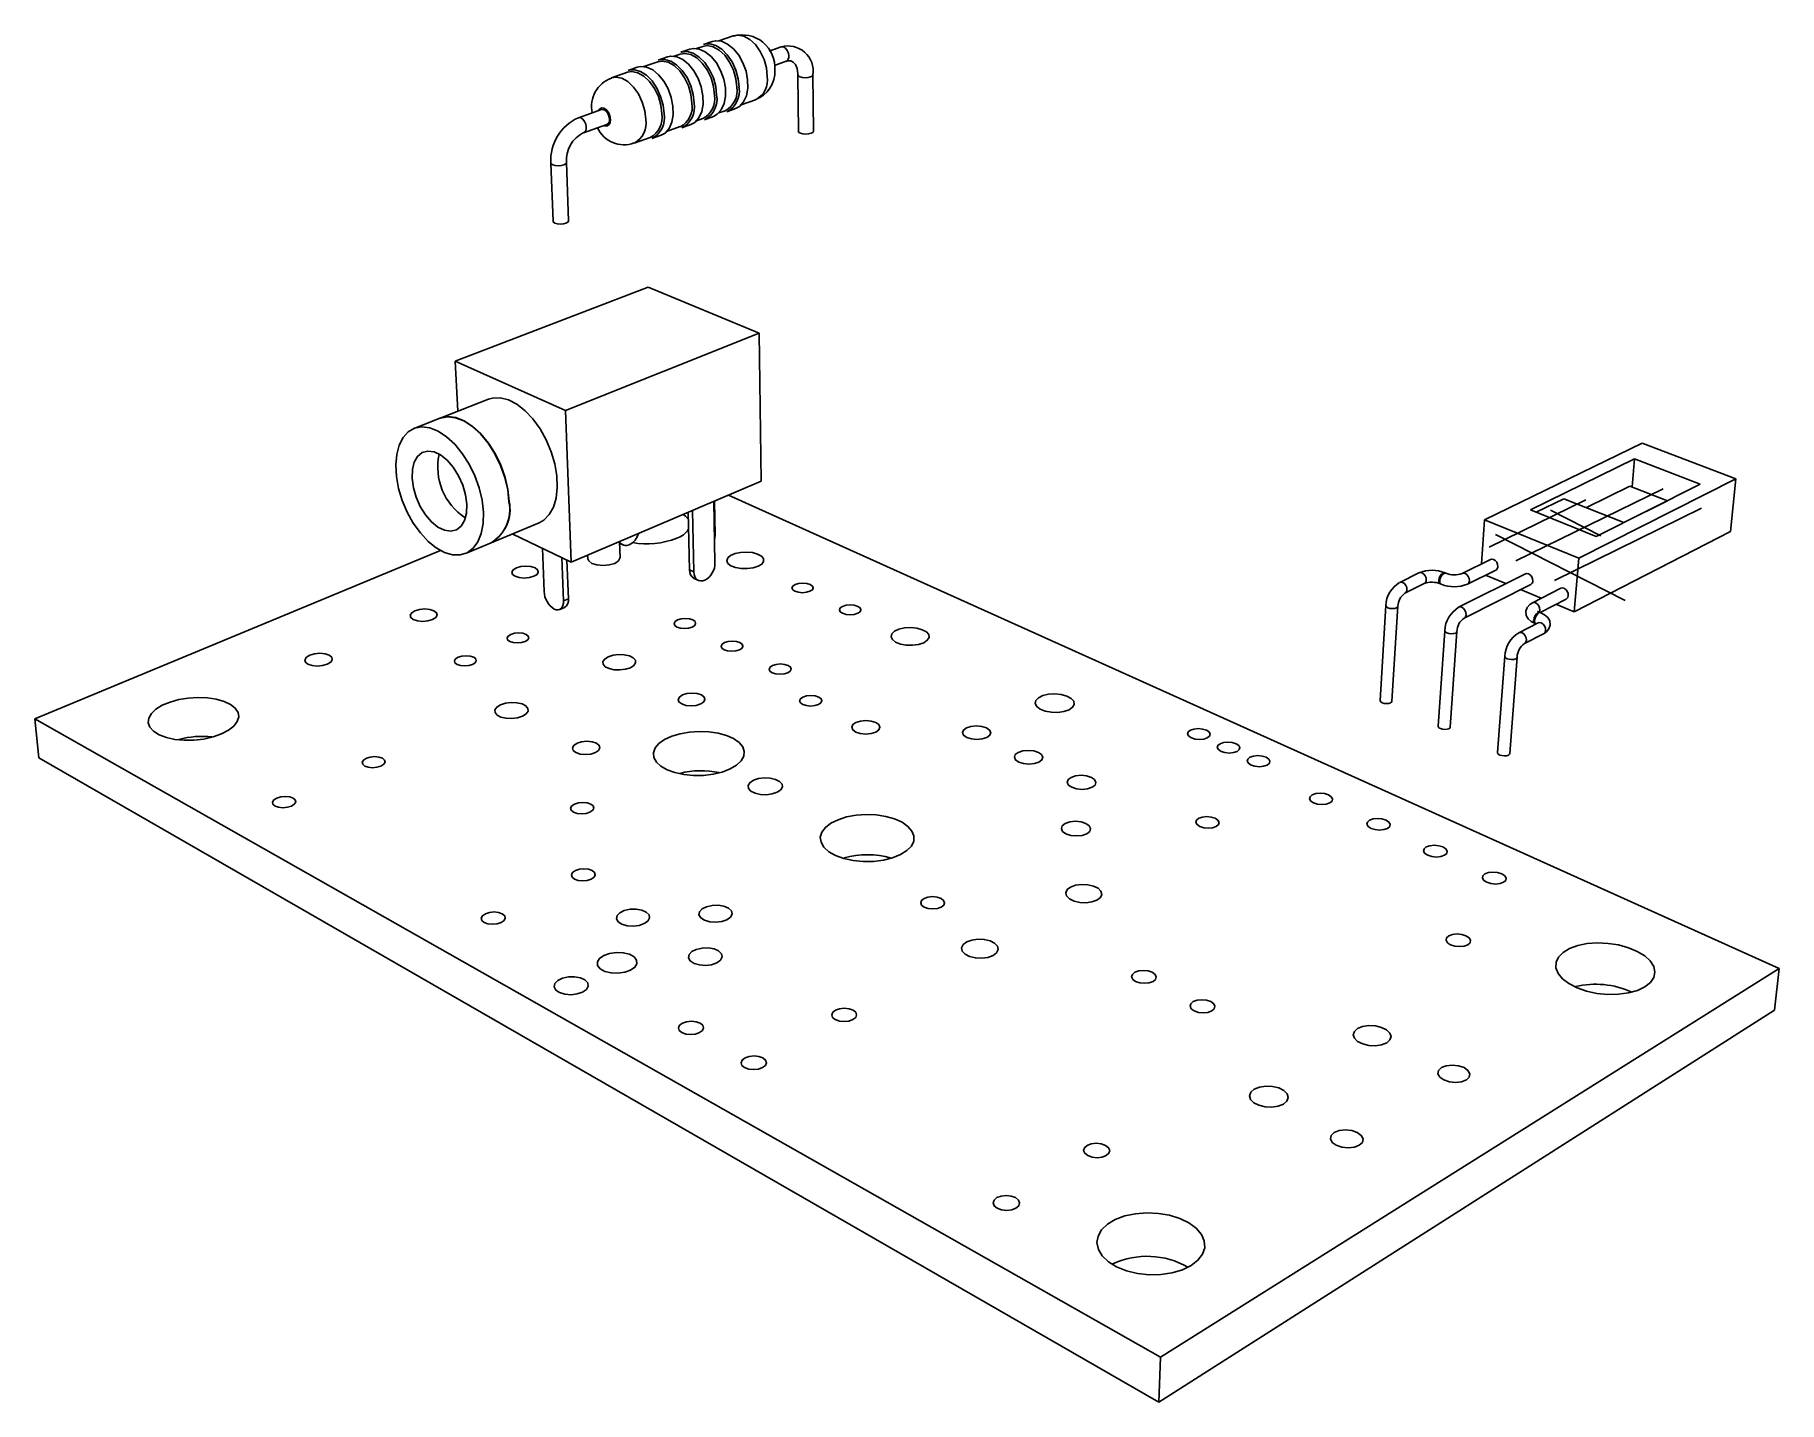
# Model space of a CAD drawing. Extents: x 0 to 125, y 0 to 174.
# Drawn here: x 77.83 to 125.47, y 136.77 to 174.1 of the extents above; entities outside this region: 2.
import ezdxf
from ezdxf.enums import TextEntityAlignment as Align

# ---------------------------------------------------------------- set-up
doc = ezdxf.new("R2010")
doc.units = 0
doc.linetypes.add('CENTERX2', pattern=[20.32, 12.7, -2.54, 2.54, -2.54])
doc.layers.get('0').update_dxf_attribs({"linetype": 'CONTINUOUS'})

msp = doc.modelspace()

# ---------------------------------------------------------------- linework, layer by layer
at = {"color": 7, "linetype": 'CONTINUOUS'}
for p, q in [((96.332, 173.924), (96.089, 173.84)), ((96.907, 174.077), (96.514, 173.942)), ((95.107, 173.502), (94.859, 173.417)), ((95.459, 173.579), (95.288, 173.52)), ((95.722, 173.714), (95.476, 173.629)), ((96.071, 173.789), (95.904, 173.732)), ((98.212, 173.775), (97.89, 173.663)), ((94.018, 173.082), (93.578, 172.931)), ((94.285, 173.22), (94.035, 173.134)), ((94.842, 173.366), (94.467, 173.237)), ((98.029, 173.268), (98.348, 173.381)), ((98.672, 173.007), (98.686, 171.469)), ((99.093, 171.471), (99.081, 173.009)), ((93.311, 172.063), (92.676, 171.841)), ((96.515, 171.974), (96.682, 172.033)), ((96.726, 172.004), (96.968, 172.091)), ((97.121, 172.19), (97.512, 172.33)), ((92.82, 171.433), (93.454, 171.657)), ((95.087, 171.463), (95.46, 171.597)), ((95.505, 171.568), (95.751, 171.656)), ((95.903, 171.755), (96.073, 171.816)), ((96.118, 171.787), (96.362, 171.874)), ((94.204, 171.148), (94.641, 171.304)), ((94.686, 171.275), (94.935, 171.364)), ((91.924, 170.604), (91.983, 169.013)), ((92.408, 169.025), (92.352, 170.615)), ((94.586, 167.218), (89.314, 165.197)), ((97.611, 165.955), (94.586, 167.218)), ((92.328, 163.845), (97.611, 165.955)), ((97.611, 165.955), (97.668, 161.917)), ((89.314, 165.197), (89.381, 163.826)), ((89.314, 165.197), (92.328, 163.845)), ((90.219, 164.154), (88.9, 163.637)), ((88.893, 163.634), (88.19, 163.358)), ((92.328, 163.845), (92.48, 159.707)), ((121.727, 162.954), (117.422, 160.857)), ((124.283, 161.977), (121.727, 162.954)), ((121.522, 162.523), (118.676, 161.13)), ((121.454, 161.76), (121.522, 162.523)), ((123.313, 161.833), (121.522, 162.523)), ((119.995, 159.814), (124.283, 161.977)), ((124.283, 161.977), (124.139, 160.542)), ((92.48, 159.707), (97.668, 161.917)), ((125.469, 148.61), (96.777, 161.538)), ((121.395, 161.783), (120.207, 161.195)), ((120.475, 160.409), (123.313, 161.833)), ((122.418, 161.384), (121.395, 161.783)), ((95.712, 159.494), (95.676, 161.069)), ((95.832, 159.438), (95.794, 161.119)), ((96.407, 159.689), (96.374, 161.366)), ((96.409, 160.438), (96.39, 161.373)), ((118.676, 161.13), (120.475, 160.409)), ((119.591, 161.439), (118.833, 161.067)), ((121.231, 160.789), (119.591, 161.439)), ((121.231, 160.789), (122.418, 161.384)), ((122.418, 161.384), (122.418, 161.384)), ((90.297, 160.236), (91.601, 160.779)), ((117.422, 160.857), (117.337, 159.657)), ((117.422, 160.857), (119.995, 159.814)), ((119.874, 158.346), (124.139, 160.542)), ((89.595, 159.943), (90.29, 160.233)), ((90.871, 160.475), (92.48, 159.707)), ((91.74, 158.907), (91.693, 160.083)), ((93.813, 159.826), (93.799, 160.269)), ((93.801, 160.217), (93.889, 160.175)), ((88.909, 160.023), (77.833, 155.431)), ((92.27, 158.649), (92.226, 159.829)), ((92.403, 158.707), (92.364, 159.763)), ((92.929, 159.898), (92.932, 159.8)), ((117.588, 159.781), (116.811, 159.396)), ((119.995, 159.814), (119.874, 158.346)), ((95.712, 159.494), (95.832, 159.438)), ((95.834, 159.263), (95.953, 159.207)), ((115.633, 159.412), (115.106, 159.153)), ((115.25, 158.859), (115.777, 159.12)), ((116.217, 159.113), (116.242, 159.102)), ((116.371, 159.403), (116.346, 159.414)), ((118.541, 159.388), (116.716, 158.472)), ((116.957, 159.104), (117.733, 159.491)), ((117.45, 159.35), (118.006, 159.12)), ((92.27, 158.649), (92.403, 158.707)), ((116.865, 158.177), (118.688, 159.097)), ((118.405, 158.955), (118.972, 158.72)), ((119.505, 158.991), (118.73, 158.597)), ((118.939, 158.333), (119.655, 158.699)), ((92.165, 158.412), (92.297, 158.469)), ((114.727, 158.52), (114.571, 155.928)), ((114.896, 155.909), (115.055, 158.502)), ((118.962, 158.323), (118.935, 158.334)), ((119.371, 158.554), (119.874, 158.346)), ((116.335, 157.834), (116.16, 155.225)), ((116.488, 155.203), (116.667, 157.814)), ((118.885, 158.047), (118.359, 157.778)), ((118.513, 157.481), (119.038, 157.752)), ((118.804, 158.028), (118.828, 158.018)), ((117.976, 157.135), (117.78, 154.507)), ((118.112, 154.483), (118.312, 157.112)), ((77.833, 155.431), (77.942, 154.36)), ((77.833, 155.431), (108.578, 137.999)), ((77.942, 154.36), (108.533, 136.77)), ((108.578, 137.999), (125.469, 148.61)), ((125.469, 148.61), (125.342, 147.472)), ((108.533, 136.77), (125.342, 147.472)), ((108.578, 137.999), (108.533, 136.77))]:
    msp.add_line(p, q, dxfattribs=at)
at = {"color": 7, "linetype": 'CENTERX2'}
for p, q in [((122.303, 161.712), (118.282, 159.74)), ((120.189, 161.404), (117.554, 160.111)), ((119.226, 161.122), (120.602, 160.421)), ((123.353, 161.177), (119.333, 159.205)), ((117.719, 160.462), (121.267, 158.654))]:
    msp.add_line(p, q, dxfattribs=at)
at = {"color": 8, "linetype": 'CONTINUOUS'}
msp.add_line((96.392, 160.431), (96.409, 160.438), dxfattribs=at)
at = {"color": 7, "linetype": 'CONTINUOUS'}
for points in [[(96.968, 172.091), (97.076, 172.15), (97.187, 172.273), (97.264, 172.442), (97.302, 172.647), (97.299, 172.875), (97.254, 173.111), (97.171, 173.341), (97.054, 173.55), (96.912, 173.724), (96.753, 173.852), (96.588, 173.927), (96.426, 173.944), (96.332, 173.924)], [(94.859, 173.417), (94.877, 173.423), (95.032, 173.435), (95.197, 173.388), (95.36, 173.285), (95.513, 173.13), (95.644, 172.935), (95.746, 172.712), (95.812, 172.475), (95.837, 172.239)], [(95.751, 171.656), (95.859, 171.715), (95.968, 171.838), (96.044, 172.008), (96.081, 172.214), (96.076, 172.443), (96.03, 172.681), (95.946, 172.913), (95.829, 173.123), (95.686, 173.299), (95.527, 173.429), (95.362, 173.505), (95.2, 173.522), (95.107, 173.502)], [(96.393, 172.457), (96.367, 172.691), (96.3, 172.926), (96.195, 173.145), (96.061, 173.334), (95.907, 173.478), (95.743, 173.568), (95.58, 173.599), (95.459, 173.579)], [(95.476, 173.629), (95.494, 173.635), (95.65, 173.648), (95.814, 173.601), (95.978, 173.498), (96.13, 173.345), (96.261, 173.151), (96.362, 172.928), (96.427, 172.692), (96.452, 172.457)], [(96.362, 171.874), (96.47, 171.934), (96.58, 172.056), (96.656, 172.226), (96.694, 172.431), (96.69, 172.66), (96.645, 172.897), (96.561, 173.128), (96.444, 173.337), (96.301, 173.512), (96.142, 173.641), (95.977, 173.717), (95.816, 173.734), (95.722, 173.714)], [(97.003, 172.673), (96.978, 172.907), (96.911, 173.141), (96.807, 173.359), (96.674, 173.546), (96.52, 173.69), (96.356, 173.78), (96.193, 173.81), (96.071, 173.789)], [(96.089, 173.84), (96.107, 173.846), (96.262, 173.859), (96.427, 173.813), (96.59, 173.71), (96.742, 173.557), (96.873, 173.364), (96.974, 173.143), (97.038, 172.907), (97.063, 172.673)], [(94.956, 171.948), (94.928, 172.185), (94.86, 172.421), (94.754, 172.643), (94.62, 172.833), (94.465, 172.979), (94.301, 173.07), (94.139, 173.102), (94.018, 173.082)], [(94.035, 173.134), (94.053, 173.139), (94.208, 173.152), (94.372, 173.104), (94.536, 172.999), (94.689, 172.844), (94.82, 172.648), (94.923, 172.424), (94.989, 172.185), (95.016, 171.948)], [(94.935, 171.364), (95.042, 171.423), (95.151, 171.546), (95.226, 171.717), (95.262, 171.924), (95.257, 172.154), (95.21, 172.393), (95.126, 172.626), (95.008, 172.837), (94.865, 173.014), (94.705, 173.145), (94.54, 173.221), (94.379, 173.239), (94.285, 173.22)], [(95.777, 172.239), (95.751, 172.474), (95.683, 172.71), (95.578, 172.93), (95.444, 173.119), (95.289, 173.264), (95.125, 173.355), (94.963, 173.386), (94.842, 173.366)], [(98.348, 173.381), (98.393, 173.393), (98.474, 173.392), (98.546, 173.357), (98.603, 173.29), (98.647, 173.187), (98.67, 173.052), (98.672, 173.007)], [(93.525, 171.804), (93.512, 171.885), (93.479, 171.962), (93.431, 172.024), (93.376, 172.06), (93.322, 172.066), (93.311, 172.063)], [(98.686, 171.469), (98.701, 171.441), (98.744, 171.417), (98.809, 171.4), (98.887, 171.394), (98.965, 171.4), (99.032, 171.417)], [(99.032, 171.417), (99.076, 171.441), (99.093, 171.47), (99.093, 171.471)], [(92.337, 168.961), (92.266, 168.943), (92.183, 168.936), (92.103, 168.943), (92.037, 168.961), (91.995, 168.987), (91.983, 169.013)], [(92.408, 169.025), (92.408, 169.019), (92.387, 168.987), (92.337, 168.961)], [(91.601, 160.779), (91.731, 160.853), (91.88, 161.004), (91.994, 161.207), (92.069, 161.457), (92.101, 161.744), (92.089, 162.059), (92.033, 162.388), (91.936, 162.721), (91.8, 163.044), (91.632, 163.346), (91.436, 163.615), (91.221, 163.841), (90.995, 164.017), (90.766, 164.135), (90.542, 164.192), (90.331, 164.186), (90.219, 164.154)], [(90.081, 161.069), (90.044, 161.395), (89.964, 161.731), (89.845, 162.064), (89.69, 162.382), (89.506, 162.673), (89.298, 162.926), (89.076, 163.131), (88.847, 163.282), (88.62, 163.373), (88.403, 163.4), (88.204, 163.364), (88.03, 163.265), (87.888, 163.109), (87.781, 162.9), (87.715, 162.647), (87.69, 162.359), (87.708, 162.046), (87.767, 161.719), (87.866, 161.39), (88.002, 161.07), (88.168, 160.771), (88.36, 160.502), (88.571, 160.274), (88.793, 160.095), (89.018, 159.97), (89.24, 159.906), (89.449, 159.903), (89.638, 159.964), (89.801, 160.085), (89.931, 160.263), (90.023, 160.492), (90.073, 160.764), (90.081, 161.069)], [(90.78, 161.356), (90.745, 161.682), (90.666, 162.017), (90.548, 162.348), (90.393, 162.665), (90.21, 162.954), (90.003, 163.206), (89.781, 163.41), (89.552, 163.56), (89.324, 163.649), (89.107, 163.676), (88.907, 163.639), (88.893, 163.634)], [(90.787, 161.359), (90.752, 161.685), (90.673, 162.019), (90.555, 162.351), (90.4, 162.668), (90.217, 162.957), (90.01, 163.209), (89.788, 163.413), (89.559, 163.563), (89.331, 163.652), (89.114, 163.679), (88.914, 163.642), (88.9, 163.637)], [(89.627, 161.285), (89.593, 161.544), (89.517, 161.81), (89.403, 162.066), (89.259, 162.297), (89.092, 162.489), (88.913, 162.632), (88.733, 162.717), (88.561, 162.738), (88.408, 162.696), (88.283, 162.593), (88.193, 162.435), (88.143, 162.232), (88.135, 161.995), (88.17, 161.738), (88.246, 161.476), (88.358, 161.223), (88.5, 160.995), (88.664, 160.804), (88.84, 160.661), (89.019, 160.575), (89.191, 160.55), (89.344, 160.588), (89.471, 160.688), (89.564, 160.844), (89.617, 161.047), (89.627, 161.285)], [(95.681, 160.872), (95.598, 160.962), (95.535, 161.008)], [(96.409, 160.438), (96.405, 160.372), (96.394, 160.324)], [(91.46, 159.319), (91.546, 159.372), (91.582, 159.435), (91.563, 159.497), (91.493, 159.55), (91.38, 159.585), (91.244, 159.598), (91.104, 159.585), (90.982, 159.55), (90.896, 159.497), (90.859, 159.435), (90.877, 159.372), (90.947, 159.319), (91.06, 159.283), (91.197, 159.271), (91.337, 159.283), (91.46, 159.319)], [(93.813, 159.826), (93.812, 159.813), (93.771, 159.738), (93.668, 159.673), (93.52, 159.63), (93.35, 159.615), (93.183, 159.63), (93.045, 159.673), (92.957, 159.738), (92.932, 159.8)], [(97.584, 159.593), (97.684, 159.654), (97.735, 159.726), (97.732, 159.801), (97.675, 159.87), (97.571, 159.927), (97.43, 159.965), (97.269, 159.98), (97.104, 159.971), (96.954, 159.938), (96.833, 159.886), (96.756, 159.819), (96.731, 159.745), (96.761, 159.671), (96.842, 159.607), (96.966, 159.559), (97.12, 159.531), (97.286, 159.528), (97.447, 159.55), (97.584, 159.593)], [(117.787, 159.584), (117.781, 159.643), (117.757, 159.702), (117.718, 159.75), (117.671, 159.781), (117.621, 159.79), (117.588, 159.781)], [(95.832, 159.438), (95.839, 159.372), (95.857, 159.313), (95.885, 159.263), (95.922, 159.226), (95.966, 159.201), (96.017, 159.191), (96.071, 159.194), (96.127, 159.212)], [(99.001, 158.91), (99.066, 158.953), (99.089, 159.004), (99.068, 159.054), (99.007, 159.097), (98.914, 159.126), (98.803, 159.136), (98.692, 159.126), (98.597, 159.097), (98.533, 159.054), (98.509, 159.004), (98.529, 158.953), (98.591, 158.91), (98.684, 158.882), (98.795, 158.872), (98.906, 158.882), (99.001, 158.91)], [(118.742, 159.19), (118.737, 159.25), (118.713, 159.308), (118.674, 159.357), (118.626, 159.388), (118.576, 159.397), (118.541, 159.388)], [(92.019, 158.424), (92.07, 158.405), (92.119, 158.401), (92.163, 158.411), (92.202, 158.436), (92.233, 158.474), (92.255, 158.523), (92.268, 158.582), (92.27, 158.649)], [(119.505, 158.991), (119.541, 159), (119.592, 158.991), (119.64, 158.959), (119.68, 158.91), (119.704, 158.851), (119.709, 158.791), (119.695, 158.739), (119.663, 158.704), (119.655, 158.699)], [(88.689, 158.139), (88.779, 158.194), (88.819, 158.259), (88.802, 158.324), (88.732, 158.379), (88.62, 158.415), (88.481, 158.428), (88.338, 158.415), (88.213, 158.379), (88.123, 158.324), (88.082, 158.259), (88.098, 158.194), (88.168, 158.139), (88.281, 158.102), (88.42, 158.089), (88.563, 158.102), (88.689, 158.139)], [(95.786, 157.934), (95.853, 157.978), (95.879, 158.031), (95.861, 158.083), (95.8, 158.127), (95.707, 158.156), (95.595, 158.167), (95.481, 158.156), (95.383, 158.127), (95.316, 158.083), (95.289, 158.031), (95.307, 157.978), (95.368, 157.934), (95.461, 157.905), (95.573, 157.894), (95.687, 157.905), (95.786, 157.934)], [(100.304, 158.309), (100.368, 158.353), (100.391, 158.404), (100.369, 158.455), (100.306, 158.499), (100.212, 158.528), (100.1, 158.538), (99.988, 158.528), (99.893, 158.499), (99.829, 158.455), (99.806, 158.404), (99.827, 158.353), (99.89, 158.309), (99.985, 158.28), (100.097, 158.269), (100.209, 158.28), (100.304, 158.309)], [(118.73, 158.597), (118.66, 158.552), (118.584, 158.468), (118.549, 158.364), (118.563, 158.249), (118.616, 158.158), (118.701, 158.083), (118.804, 158.028)], [(119.038, 157.752), (119.109, 157.798), (119.184, 157.883), (119.219, 157.988), (119.204, 158.104), (119.15, 158.194), (119.064, 158.269), (118.962, 158.323)], [(91.22, 157.539), (91.291, 157.583), (91.32, 157.636), (91.305, 157.689), (91.247, 157.733), (91.156, 157.763), (91.044, 157.773), (90.93, 157.763), (90.829, 157.733), (90.759, 157.689), (90.728, 157.636), (90.743, 157.583), (90.801, 157.539), (90.893, 157.509), (91.005, 157.498), (91.12, 157.509), (91.22, 157.539)], [(102.107, 157.507), (102.205, 157.571), (102.253, 157.648), (102.244, 157.727), (102.181, 157.801), (102.069, 157.861), (101.922, 157.902), (101.755, 157.918), (101.586, 157.908), (101.432, 157.873), (101.312, 157.817), (101.237, 157.746), (101.216, 157.668), (101.252, 157.59), (101.34, 157.521), (101.471, 157.47), (101.632, 157.441), (101.803, 157.437), (101.968, 157.46), (102.107, 157.507)], [(118.899, 158.056), (118.9, 158.057), (118.888, 158.049), (118.885, 158.047)], [(85.819, 156.917), (85.912, 156.974), (85.955, 157.041), (85.941, 157.108), (85.872, 157.165), (85.759, 157.203), (85.619, 157.216), (85.473, 157.203), (85.344, 157.165), (85.25, 157.108), (85.206, 157.041), (85.219, 156.974), (85.288, 156.917), (85.401, 156.879), (85.542, 156.865), (85.689, 156.879), (85.819, 156.917)], [(97.079, 157.315), (97.146, 157.36), (97.171, 157.413), (97.152, 157.466), (97.089, 157.511), (96.995, 157.541), (96.882, 157.552), (96.767, 157.541), (96.669, 157.511), (96.602, 157.466), (96.576, 157.413), (96.595, 157.36), (96.657, 157.315), (96.752, 157.285), (96.865, 157.274), (96.98, 157.285), (97.079, 157.315)], [(89.785, 156.913), (89.857, 156.958), (89.888, 157.012), (89.874, 157.065), (89.817, 157.11), (89.725, 157.141), (89.612, 157.151), (89.497, 157.141), (89.395, 157.11), (89.323, 157.065), (89.291, 157.012), (89.305, 156.958), (89.362, 156.913), (89.454, 156.882), (89.567, 156.872), (89.683, 156.882), (89.785, 156.913)], [(94.096, 156.822), (94.192, 156.882), (94.239, 156.953), (94.232, 157.026), (94.173, 157.092), (94.068, 157.143), (93.93, 157.174), (93.776, 157.18), (93.623, 157.162), (93.492, 157.12), (93.396, 157.06), (93.348, 156.99), (93.353, 156.917), (93.412, 156.85), (93.517, 156.798), (93.656, 156.767), (93.811, 156.761), (93.964, 156.78), (94.096, 156.822)], [(98.395, 156.685), (98.462, 156.731), (98.487, 156.785), (98.466, 156.839), (98.402, 156.885), (98.306, 156.915), (98.192, 156.926), (98.076, 156.915), (97.978, 156.885), (97.911, 156.839), (97.885, 156.785), (97.906, 156.731), (97.969, 156.685), (98.066, 156.654), (98.18, 156.643), (98.296, 156.654), (98.395, 156.685)], [(82.928, 155.014), (83.12, 155.114), (83.266, 155.228), (83.361, 155.352), (83.399, 155.479), (83.38, 155.603), (83.305, 155.719), (83.176, 155.821), (83.001, 155.905), (82.788, 155.966), (82.546, 156.003), (82.286, 156.013), (82.021, 155.996), (81.763, 155.953), (81.523, 155.886), (81.312, 155.797), (81.14, 155.691), (81.016, 155.573), (80.945, 155.447), (80.931, 155.32), (80.975, 155.198), (81.075, 155.087), (81.227, 154.992), (81.423, 154.916), (81.654, 154.866), (81.91, 154.841), (82.178, 154.845), (82.446, 154.876), (82.7, 154.933), (82.928, 155.014)], [(91.152, 155.5), (91.252, 155.563), (91.303, 155.636), (91.299, 155.712), (91.242, 155.78), (91.137, 155.834), (90.998, 155.866), (90.841, 155.872), (90.685, 155.853), (90.549, 155.809), (90.448, 155.747), (90.397, 155.674), (90.399, 155.599), (90.456, 155.53), (90.561, 155.476), (90.701, 155.443), (90.859, 155.437), (91.015, 155.457), (91.152, 155.5)], [(96.018, 155.833), (96.102, 155.89), (96.134, 155.956), (96.111, 156.023), (96.036, 156.08), (95.919, 156.117), (95.78, 156.13), (95.639, 156.117), (95.518, 156.08), (95.434, 156.023), (95.401, 155.956), (95.423, 155.89), (95.499, 155.833), (95.615, 155.795), (95.755, 155.782), (95.896, 155.795), (96.018, 155.833)], [(99.235, 155.819), (99.302, 155.866), (99.326, 155.921), (99.304, 155.977), (99.24, 156.023), (99.142, 156.055), (99.026, 156.066), (98.909, 156.055), (98.81, 156.023), (98.743, 155.977), (98.718, 155.921), (98.739, 155.866), (98.804, 155.819), (98.902, 155.787), (99.018, 155.776), (99.135, 155.787), (99.235, 155.819)], [(106.077, 155.674), (106.175, 155.743), (106.219, 155.823), (106.206, 155.906), (106.136, 155.984), (106.018, 156.048), (105.865, 156.09), (105.692, 156.107), (105.519, 156.097), (105.364, 156.061), (105.244, 156.002), (105.171, 155.927), (105.154, 155.844), (105.195, 155.762), (105.29, 155.69), (105.428, 155.635), (105.594, 155.605), (105.77, 155.601), (105.938, 155.625), (106.077, 155.674)], [(114.857, 155.864), (114.808, 155.847), (114.747, 155.842), (114.684, 155.848), (114.628, 155.865), (114.589, 155.89), (114.571, 155.919), (114.571, 155.928)], [(114.896, 155.909), (114.888, 155.889), (114.857, 155.864)], [(100.796, 155.066), (100.88, 155.126), (100.909, 155.197), (100.88, 155.268), (100.797, 155.328), (100.673, 155.367), (100.526, 155.381), (100.379, 155.367), (100.254, 155.328), (100.17, 155.268), (100.14, 155.197), (100.169, 155.126), (100.252, 155.066), (100.376, 155.026), (100.524, 155.012), (100.671, 155.026), (100.796, 155.066)], [(96.82, 154.058), (96.995, 154.16), (97.121, 154.278), (97.193, 154.405), (97.207, 154.535), (97.163, 154.663), (97.064, 154.782), (96.913, 154.887), (96.72, 154.973), (96.491, 155.036), (96.239, 155.074), (95.974, 155.084), (95.709, 155.067), (95.456, 155.022), (95.226, 154.953), (95.03, 154.862), (94.876, 154.753), (94.774, 154.632), (94.726, 154.503), (94.737, 154.373), (94.805, 154.248), (94.929, 154.133), (95.101, 154.035), (95.314, 153.958), (95.559, 153.906), (95.823, 153.881), (96.094, 153.884), (96.359, 153.916), (96.605, 153.975), (96.82, 154.058)], [(103.829, 154.919), (103.91, 154.979), (103.937, 155.05), (103.904, 155.121), (103.819, 155.181), (103.692, 155.221), (103.545, 155.235), (103.398, 155.221), (103.275, 155.181), (103.193, 155.121), (103.166, 155.05), (103.198, 154.979), (103.283, 154.919), (103.41, 154.878), (103.558, 154.864), (103.705, 154.878), (103.829, 154.919)], [(109.852, 154.908), (109.913, 154.956), (109.929, 155.013), (109.899, 155.07), (109.826, 155.118), (109.723, 155.149), (109.604, 155.161), (109.488, 155.149), (109.392, 155.118), (109.331, 155.07), (109.315, 155.013), (109.345, 154.956), (109.417, 154.908), (109.521, 154.876), (109.64, 154.865), (109.756, 154.876), (109.852, 154.908)], [(116.45, 155.158), (116.401, 155.141), (116.339, 155.135), (116.275, 155.142), (116.219, 155.159), (116.179, 155.185), (116.16, 155.215), (116.16, 155.225)], [(116.488, 155.203), (116.481, 155.183), (116.45, 155.158)], [(87.284, 154.137), (87.36, 154.186), (87.395, 154.244), (87.382, 154.302), (87.324, 154.351), (87.229, 154.384), (87.113, 154.395), (86.992, 154.384), (86.885, 154.351), (86.809, 154.302), (86.774, 154.244), (86.786, 154.186), (86.844, 154.137), (86.938, 154.104), (87.055, 154.093), (87.176, 154.104), (87.284, 154.137)], [(93.139, 154.505), (93.226, 154.564), (93.262, 154.634), (93.241, 154.703), (93.167, 154.761), (93.05, 154.801), (92.909, 154.814), (92.764, 154.801), (92.639, 154.761), (92.551, 154.703), (92.515, 154.634), (92.535, 154.564), (92.609, 154.505), (92.726, 154.466), (92.868, 154.452), (93.013, 154.466), (93.139, 154.505)], [(105.255, 154.244), (105.335, 154.306), (105.361, 154.378), (105.327, 154.45), (105.239, 154.512), (105.111, 154.552), (104.961, 154.567), (104.814, 154.552), (104.69, 154.512), (104.609, 154.45), (104.583, 154.378), (104.616, 154.306), (104.704, 154.244), (104.832, 154.203), (104.982, 154.189), (105.131, 154.203), (105.255, 154.244)], [(110.666, 154.538), (110.726, 154.587), (110.742, 154.644), (110.711, 154.701), (110.637, 154.749), (110.533, 154.782), (110.413, 154.793), (110.297, 154.782), (110.201, 154.749), (110.14, 154.701), (110.124, 154.644), (110.155, 154.587), (110.228, 154.538), (110.333, 154.505), (110.453, 154.494), (110.57, 154.505), (110.666, 154.538)], [(111.487, 154.164), (111.548, 154.213), (111.563, 154.271), (111.531, 154.329), (111.456, 154.377), (111.351, 154.41), (111.231, 154.422), (111.114, 154.41), (111.018, 154.377), (110.958, 154.329), (110.942, 154.271), (110.974, 154.213), (111.048, 154.164), (111.153, 154.131), (111.274, 154.119), (111.391, 154.131), (111.487, 154.164)], [(117.78, 154.507), (117.781, 154.496), (117.8, 154.465), (117.842, 154.439), (117.899, 154.422), (117.963, 154.415), (118.025, 154.421), (118.075, 154.438), (118.106, 154.464), (118.112, 154.483)], [(106.707, 153.557), (106.788, 153.619), (106.812, 153.693), (106.776, 153.767), (106.686, 153.829), (106.556, 153.871), (106.405, 153.885), (106.256, 153.871), (106.132, 153.829), (106.051, 153.767), (106.026, 153.693), (106.061, 153.619), (106.151, 153.557), (106.282, 153.515), (106.433, 153.5), (106.583, 153.515), (106.707, 153.557)], [(98.107, 153.422), (98.203, 153.488), (98.249, 153.566), (98.237, 153.646), (98.171, 153.718), (98.058, 153.775), (97.911, 153.809), (97.749, 153.816), (97.591, 153.795), (97.455, 153.749), (97.358, 153.684), (97.312, 153.606), (97.322, 153.526), (97.388, 153.453), (97.501, 153.396), (97.648, 153.362), (97.811, 153.355), (97.971, 153.375), (98.107, 153.422)], [(113.198, 153.132), (113.258, 153.182), (113.272, 153.242), (113.238, 153.301), (113.161, 153.351), (113.054, 153.385), (112.932, 153.397), (112.813, 153.385), (112.717, 153.351), (112.657, 153.301), (112.642, 153.242), (112.676, 153.182), (112.752, 153.132), (112.86, 153.098), (112.982, 153.086), (113.101, 153.098), (113.198, 153.132)], [(84.839, 153.045), (84.918, 153.096), (84.955, 153.155), (84.944, 153.215), (84.887, 153.265), (84.792, 153.299), (84.674, 153.311), (84.551, 153.299), (84.442, 153.265), (84.362, 153.215), (84.325, 153.155), (84.335, 153.096), (84.392, 153.045), (84.487, 153.011), (84.605, 152.999), (84.729, 153.011), (84.839, 153.045)], [(92.992, 152.879), (93.067, 152.93), (93.097, 152.99), (93.08, 153.05), (93.016, 153.101), (92.917, 153.135), (92.798, 153.147), (92.675, 153.135), (92.569, 153.101), (92.495, 153.05), (92.464, 152.99), (92.481, 152.93), (92.544, 152.879), (92.643, 152.845), (92.763, 152.833), (92.886, 152.845), (92.992, 152.879)], [(101.474, 151.72), (101.647, 151.829), (101.77, 151.954), (101.835, 152.09), (101.841, 152.229), (101.787, 152.364), (101.677, 152.491), (101.515, 152.603), (101.309, 152.694), (101.07, 152.761), (100.807, 152.802), (100.533, 152.813), (100.261, 152.794), (100.002, 152.747), (99.769, 152.673), (99.573, 152.576), (99.422, 152.461), (99.324, 152.331), (99.283, 152.194), (99.303, 152.055), (99.382, 151.922), (99.516, 151.8), (99.7, 151.696), (99.926, 151.614), (100.182, 151.558), (100.456, 151.531), (100.735, 151.535), (101.007, 151.569), (101.257, 151.632), (101.474, 151.72)], [(106.559, 152.289), (106.64, 152.354), (106.665, 152.431), (106.629, 152.507), (106.537, 152.571), (106.405, 152.614), (106.251, 152.629), (106.1, 152.614), (105.974, 152.571), (105.891, 152.507), (105.866, 152.431), (105.902, 152.354), (105.993, 152.289), (106.125, 152.246), (106.28, 152.231), (106.432, 152.246), (106.559, 152.289)], [(110.096, 152.487), (110.159, 152.539), (110.175, 152.599), (110.144, 152.66), (110.069, 152.711), (109.962, 152.745), (109.839, 152.757), (109.719, 152.745), (109.62, 152.711), (109.557, 152.66), (109.54, 152.599), (109.572, 152.539), (109.646, 152.487), (109.754, 152.453), (109.877, 152.441), (109.997, 152.453), (110.096, 152.487)], [(114.774, 152.436), (114.834, 152.488), (114.846, 152.549), (114.811, 152.609), (114.733, 152.66), (114.623, 152.695), (114.5, 152.707), (114.381, 152.695), (114.284, 152.66), (114.224, 152.609), (114.211, 152.549), (114.246, 152.488), (114.324, 152.436), (114.434, 152.402), (114.558, 152.39), (114.677, 152.402), (114.774, 152.436)], [(116.331, 151.7), (116.39, 151.753), (116.402, 151.815), (116.365, 151.876), (116.284, 151.929), (116.173, 151.963), (116.048, 151.976), (115.928, 151.963), (115.831, 151.929), (115.772, 151.876), (115.76, 151.815), (115.797, 151.753), (115.877, 151.7), (115.988, 151.665), (116.114, 151.653), (116.234, 151.665), (116.331, 151.7)], [(93.027, 151.053), (93.103, 151.107), (93.134, 151.17), (93.116, 151.232), (93.051, 151.286), (92.95, 151.321), (92.828, 151.334), (92.703, 151.321), (92.594, 151.286), (92.518, 151.232), (92.487, 151.17), (92.504, 151.107), (92.568, 151.053), (92.67, 151.017), (92.793, 151.005), (92.918, 151.017), (93.027, 151.053)], [(117.944, 150.963), (118.002, 151.017), (118.013, 151.08), (117.974, 151.143), (117.892, 151.196), (117.779, 151.232), (117.653, 151.244), (117.531, 151.232), (117.434, 151.196), (117.376, 151.143), (117.365, 151.08), (117.403, 151.017), (117.485, 150.963), (117.598, 150.927), (117.725, 150.915), (117.847, 150.927), (117.944, 150.963)], [(102.585, 150.286), (102.655, 150.341), (102.679, 150.405), (102.652, 150.469), (102.58, 150.523), (102.474, 150.559), (102.349, 150.572), (102.224, 150.559), (102.119, 150.523), (102.049, 150.469), (102.025, 150.405), (102.051, 150.341), (102.122, 150.286), (102.229, 150.25), (102.355, 150.237), (102.48, 150.25), (102.585, 150.286)], [(106.839, 150.48), (106.931, 150.551), (106.969, 150.635), (106.947, 150.722), (106.869, 150.8), (106.744, 150.862), (106.588, 150.898), (106.418, 150.906), (106.256, 150.883), (106.12, 150.834), (106.028, 150.763), (105.989, 150.679), (106.01, 150.592), (106.087, 150.513), (106.212, 150.451), (106.369, 150.414), (106.54, 150.407), (106.703, 150.429), (106.839, 150.48)], [(90.567, 149.866), (90.646, 149.921), (90.679, 149.986), (90.663, 150.051), (90.599, 150.105), (90.498, 150.142), (90.374, 150.155), (90.247, 150.142), (90.135, 150.105), (90.056, 150.051), (90.022, 149.986), (90.038, 149.921), (90.101, 149.866), (90.203, 149.829), (90.327, 149.816), (90.455, 149.829), (90.567, 149.866)], [(94.477, 149.835), (94.577, 149.906), (94.622, 149.99), (94.606, 150.075), (94.531, 150.15), (94.408, 150.205), (94.252, 150.232), (94.086, 150.228), (93.93, 150.194), (93.807, 150.133), (93.732, 150.055), (93.716, 149.969), (93.762, 149.887), (93.862, 149.821), (94.005, 149.778), (94.17, 149.766), (94.334, 149.786), (94.477, 149.835)], [(96.732, 149.941), (96.83, 150.012), (96.872, 150.095), (96.854, 150.18), (96.777, 150.255), (96.652, 150.31), (96.496, 150.337), (96.33, 150.333), (96.175, 150.298), (96.054, 150.238), (95.982, 150.16), (95.968, 150.074), (96.016, 149.992), (96.119, 149.926), (96.262, 149.884), (96.427, 149.872), (96.591, 149.892), (96.732, 149.941)], [(96.459, 148.764), (96.559, 148.838), (96.603, 148.924), (96.584, 149.011), (96.507, 149.088), (96.38, 149.145), (96.222, 149.173), (96.053, 149.169), (95.896, 149.133), (95.772, 149.071), (95.699, 148.99), (95.685, 148.902), (95.733, 148.818), (95.837, 148.749), (95.982, 148.706), (96.15, 148.694), (96.316, 148.714), (96.459, 148.764)], [(104.002, 148.966), (104.098, 149.041), (104.14, 149.128), (104.121, 149.218), (104.044, 149.3), (103.919, 149.364), (103.761, 149.402), (103.589, 149.409), (103.422, 149.386), (103.282, 149.335), (103.185, 149.261), (103.143, 149.174), (103.16, 149.083), (103.236, 149.001), (103.361, 148.937), (103.52, 148.899), (103.694, 148.891), (103.861, 148.914), (104.002, 148.966)], [(116.968, 149.258), (117.028, 149.314), (117.04, 149.38), (117.001, 149.446), (116.917, 149.502), (116.802, 149.539), (116.673, 149.552), (116.549, 149.539), (116.449, 149.502), (116.389, 149.446), (116.377, 149.38), (116.415, 149.314), (116.498, 149.258), (116.614, 149.221), (116.743, 149.208), (116.868, 149.221), (116.968, 149.258)], [(121.803, 148.108), (121.954, 148.228), (122.047, 148.366), (122.077, 148.514), (122.044, 148.667), (121.949, 148.816), (121.797, 148.955), (121.596, 149.077), (121.355, 149.178), (121.085, 149.252), (120.798, 149.296), (120.508, 149.308), (120.228, 149.288), (119.97, 149.236), (119.747, 149.155), (119.569, 149.049), (119.444, 148.922), (119.377, 148.779), (119.374, 148.629), (119.433, 148.477), (119.553, 148.33), (119.729, 148.196), (119.952, 148.082), (120.211, 147.991), (120.495, 147.93), (120.79, 147.901), (121.082, 147.905), (121.357, 147.943), (121.601, 148.011), (121.803, 148.108)], [(94.103, 148.563), (94.218, 148.644), (94.276, 148.74), (94.267, 148.839), (94.195, 148.928), (94.068, 148.998), (93.901, 149.04), (93.714, 149.048), (93.53, 149.023), (93.37, 148.966), (93.253, 148.886), (93.195, 148.79), (93.202, 148.691), (93.273, 148.601), (93.4, 148.531), (93.568, 148.489), (93.756, 148.48), (93.942, 148.506), (94.103, 148.563)], [(92.793, 147.965), (92.898, 148.04), (92.946, 148.128), (92.932, 148.217), (92.856, 148.296), (92.731, 148.353), (92.573, 148.382), (92.402, 148.378), (92.242, 148.342), (92.114, 148.278), (92.036, 148.196), (92.018, 148.105), (92.062, 148.02), (92.164, 147.95), (92.309, 147.906), (92.477, 147.893), (92.647, 147.914), (92.793, 147.965)], [(108.37, 148.257), (108.438, 148.314), (108.457, 148.382), (108.425, 148.45), (108.347, 148.507), (108.234, 148.545), (108.105, 148.558), (107.978, 148.545), (107.873, 148.507), (107.805, 148.45), (107.785, 148.382), (107.817, 148.314), (107.895, 148.257), (108.007, 148.218), (108.137, 148.205), (108.265, 148.218), (108.37, 148.257)], [(109.976, 147.451), (110.043, 147.509), (110.061, 147.578), (110.027, 147.647), (109.947, 147.706), (109.833, 147.744), (109.702, 147.758), (109.574, 147.744), (109.468, 147.706), (109.401, 147.647), (109.383, 147.578), (109.416, 147.509), (109.496, 147.451), (109.61, 147.411), (109.742, 147.398), (109.87, 147.411), (109.976, 147.451)], [(100.175, 147.215), (100.249, 147.274), (100.276, 147.344), (100.25, 147.413), (100.177, 147.472), (100.068, 147.511), (99.938, 147.525), (99.808, 147.511), (99.697, 147.472), (99.623, 147.413), (99.596, 147.344), (99.62, 147.274), (99.693, 147.215), (99.803, 147.176), (99.933, 147.162), (100.064, 147.176), (100.175, 147.215)], [(95.984, 146.859), (96.062, 146.918), (96.092, 146.988), (96.071, 147.058), (96, 147.118), (95.892, 147.157), (95.763, 147.171), (95.631, 147.157), (95.518, 147.118), (95.44, 147.058), (95.409, 146.988), (95.43, 146.918), (95.5, 146.859), (95.609, 146.819), (95.739, 146.805), (95.871, 146.819), (95.984, 146.859)], [(114.751, 146.581), (114.841, 146.66), (114.871, 146.753), (114.839, 146.848), (114.748, 146.935), (114.61, 147.003), (114.442, 147.043), (114.263, 147.051), (114.095, 147.027), (113.958, 146.972), (113.868, 146.894), (113.837, 146.801), (113.868, 146.705), (113.958, 146.618), (114.096, 146.55), (114.265, 146.509), (114.445, 146.5), (114.614, 146.525), (114.751, 146.581)], [(97.706, 145.903), (97.783, 145.964), (97.812, 146.036), (97.789, 146.108), (97.716, 146.168), (97.606, 146.209), (97.475, 146.223), (97.342, 146.209), (97.228, 146.168), (97.151, 146.108), (97.121, 146.036), (97.144, 145.964), (97.216, 145.903), (97.327, 145.862), (97.459, 145.848), (97.592, 145.862), (97.706, 145.903)], [(116.929, 145.568), (117.008, 145.645), (117.023, 145.736), (116.972, 145.827), (116.863, 145.903), (116.712, 145.954), (116.542, 145.972), (116.379, 145.954), (116.248, 145.903), (116.168, 145.827), (116.152, 145.736), (116.203, 145.645), (116.312, 145.568), (116.463, 145.517), (116.634, 145.499), (116.797, 145.517), (116.929, 145.568)], [(111.931, 144.907), (112.025, 144.99), (112.059, 145.086), (112.03, 145.186), (111.94, 145.276), (111.802, 145.347), (111.632, 145.389), (111.449, 145.398), (111.277, 145.372), (111.135, 145.315), (111.041, 145.233), (111.005, 145.137), (111.034, 145.037), (111.122, 144.946), (111.26, 144.875), (111.432, 144.832), (111.615, 144.823), (111.789, 144.85), (111.931, 144.907)], [(114.004, 143.782), (114.088, 143.863), (114.107, 143.957), (114.058, 144.052), (113.949, 144.132), (113.797, 144.185), (113.624, 144.204), (113.457, 144.185), (113.321, 144.132), (113.237, 144.052), (113.217, 143.957), (113.265, 143.863), (113.374, 143.782), (113.526, 143.728), (113.7, 143.709), (113.868, 143.728), (114.004, 143.782)], [(107.094, 143.5), (107.166, 143.565), (107.187, 143.641), (107.155, 143.717), (107.073, 143.781), (106.954, 143.824), (106.817, 143.839), (106.683, 143.824), (106.57, 143.781), (106.498, 143.717), (106.475, 143.641), (106.508, 143.565), (106.589, 143.5), (106.708, 143.457), (106.846, 143.442), (106.981, 143.457), (107.094, 143.5)], [(104.627, 142.062), (104.702, 142.129), (104.726, 142.207), (104.695, 142.286), (104.614, 142.353), (104.495, 142.397), (104.356, 142.413), (104.218, 142.397), (104.103, 142.353), (104.027, 142.286), (104.002, 142.207), (104.033, 142.129), (104.114, 142.062), (104.233, 142.017), (104.373, 142.001), (104.511, 142.017), (104.627, 142.062)], [(109.411, 140.498), (109.598, 140.642), (109.723, 140.808), (109.782, 140.986), (109.771, 141.169), (109.693, 141.348), (109.551, 141.515), (109.352, 141.662), (109.105, 141.783), (108.822, 141.871), (108.515, 141.924), (108.2, 141.939), (107.89, 141.914), (107.599, 141.852), (107.34, 141.755), (107.126, 141.628), (106.966, 141.475), (106.869, 141.304), (106.838, 141.124), (106.877, 140.941), (106.983, 140.765), (107.152, 140.604), (107.376, 140.466), (107.645, 140.357), (107.945, 140.283), (108.264, 140.248), (108.585, 140.253), (108.893, 140.298), (109.173, 140.381), (109.411, 140.498)]]:
    msp.add_lwpolyline(points, dxfattribs=at)
at = {"color": 8, "linetype": 'CONTINUOUS'}
for points in [[(97.836, 172.968), (97.812, 173.2), (97.746, 173.433), (97.642, 173.65), (97.509, 173.836), (97.355, 173.979), (97.191, 174.068), (97.028, 174.098), (96.907, 174.077)], [(98.423, 173.526), (98.411, 173.604), (98.379, 173.679), (98.332, 173.738), (98.277, 173.773), (98.223, 173.778), (98.212, 173.775)], [(94.517, 171.793), (94.49, 172.03), (94.421, 172.268), (94.315, 172.489), (94.18, 172.68), (94.025, 172.826), (93.861, 172.919), (93.699, 172.95), (93.578, 172.931)], [(98.672, 173.006), (98.687, 172.98), (98.73, 172.956), (98.796, 172.94), (98.874, 172.934), (98.952, 172.94), (99.019, 172.956)], [(99.019, 172.956), (99.065, 172.98), (99.081, 173.008), (99.081, 173.009)], [(93.554, 171.793), (93.538, 171.89), (93.498, 171.983), (93.441, 172.057), (93.375, 172.1), (93.31, 172.107), (93.256, 172.077), (93.229, 172.035)], [(92.891, 171.581), (92.877, 171.663), (92.844, 171.74), (92.796, 171.802), (92.741, 171.838), (92.687, 171.844), (92.676, 171.841)], [(93.372, 171.628), (93.39, 171.62), (93.455, 171.613), (93.509, 171.643), (93.544, 171.706), (93.554, 171.793)], [(92.28, 170.553), (92.208, 170.535), (92.125, 170.529), (92.044, 170.535), (91.978, 170.553), (91.935, 170.579), (91.924, 170.604)], [(92.352, 170.615), (92.351, 170.61), (92.33, 170.579), (92.28, 170.553)], [(115.304, 158.953), (115.298, 159.013), (115.273, 159.072), (115.234, 159.121), (115.187, 159.152), (115.138, 159.161), (115.106, 159.153)], [(115.831, 159.213), (115.825, 159.273), (115.801, 159.331), (115.762, 159.38), (115.714, 159.411), (115.666, 159.42), (115.633, 159.412)], [(116.177, 159.211), (116.189, 159.271), (116.215, 159.33), (116.251, 159.378), (116.291, 159.409), (116.331, 159.417), (116.346, 159.414)], [(116.202, 159.201), (116.214, 159.261), (116.24, 159.319), (116.276, 159.367), (116.317, 159.398), (116.356, 159.407), (116.371, 159.403)], [(117.01, 159.197), (117.005, 159.257), (116.98, 159.316), (116.942, 159.365), (116.894, 159.396), (116.845, 159.405), (116.813, 159.397)], [(115.016, 158.457), (114.966, 158.441), (114.905, 158.436), (114.841, 158.442), (114.785, 158.458), (114.745, 158.483), (114.727, 158.511), (114.727, 158.52)], [(115.055, 158.502), (115.047, 158.481), (115.016, 158.457)], [(116.919, 158.27), (116.913, 158.331), (116.889, 158.39), (116.849, 158.44), (116.801, 158.472), (116.751, 158.481), (116.716, 158.472)], [(118.73, 158.596), (118.766, 158.606), (118.817, 158.597), (118.865, 158.565), (118.905, 158.515), (118.929, 158.456), (118.935, 158.396), (118.921, 158.344), (118.92, 158.341)], [(118.766, 158.128), (118.778, 158.188), (118.804, 158.248), (118.841, 158.297), (118.881, 158.328), (118.92, 158.338), (118.935, 158.334)], [(118.792, 158.117), (118.804, 158.177), (118.83, 158.237), (118.867, 158.286), (118.907, 158.318), (118.946, 158.327), (118.962, 158.323)], [(116.629, 157.769), (116.579, 157.753), (116.517, 157.748), (116.452, 157.754), (116.395, 157.771), (116.354, 157.796), (116.336, 157.825), (116.335, 157.835)], [(116.667, 157.814), (116.66, 157.794), (116.629, 157.769)], [(118.359, 157.778), (118.396, 157.787), (118.447, 157.777), (118.497, 157.745), (118.537, 157.695), (118.562, 157.635), (118.567, 157.574), (118.553, 157.522), (118.521, 157.486), (118.512, 157.481)], [(118.885, 158.047), (118.922, 158.057), (118.973, 158.047), (119.022, 158.015), (119.062, 157.965), (119.087, 157.905), (119.092, 157.845), (119.078, 157.792), (119.045, 157.756), (119.038, 157.752)], [(117.976, 157.135), (117.977, 157.124), (117.997, 157.094), (118.038, 157.069), (118.097, 157.052), (118.162, 157.045), (118.225, 157.051), (118.275, 157.068), (118.305, 157.093), (118.312, 157.111)]]:
    msp.add_lwpolyline(points, dxfattribs=at)
at = {"color": 7, "linetype": 'CONTINUOUS'}
for centre, radius, start, end in [((97.149, 173.208), 0.895, 355.8177, 105.5304), ((98.4, 173.112), 0.689, 351.4538, 105.8161), ((93.858, 172.148), 0.824, 109.6578, 192.251), ((97.229, 173.097), 0.813, 290.075, 3.2153), ((95.789, 172.358), 0.612, 297.6459, 9.3226), ((95.838, 172.345), 0.624, 296.6329, 10.3157), ((96.399, 172.576), 0.612, 297.5062, 9.0706), ((96.447, 172.564), 0.625, 296.5096, 10.0476), ((95.175, 172.137), 0.611, 297.7889, 9.5774), ((95.224, 172.125), 0.624, 296.7591, 10.5869), ((93.2, 170.675), 1.279, 114.1936, 183.2047), ((93.921, 171.898), 0.796, 204.6607, 290.5647), ((93.389, 171.779), 0.139, 298.0758, 10.4558), ((94.354, 171.843), 0.611, 297.9831, 9.9188), ((94.404, 171.83), 0.623, 296.9308, 10.9503), ((93.182, 170.683), 0.833, 115.752, 184.6538), ((90.497, 162.306), 1.662, 168.2079, 236.539), ((89.736, 161.144), 1.066, 301.3039, 11.5187), ((89.743, 161.146), 1.066, 301.3021, 11.5157), ((95.146, 160.982), 0.661, 289.0929, 324.9069), ((93.975, 160.355), 0.197, 206.8959, 296.9911), ((93.841, 160.62), 0.494, 296.8489, 344.7057), ((94.543, 162.492), 2.287, 260.1927, 291.0043), ((95.874, 159.681), 0.533, 298.3627, 0.8848), ((117.683, 159.582), 0.104, 298.7172, 0.7669), ((95.961, 159.477), 0.249, 176.1632, 239.289), ((115.498, 158.487), 0.773, 120.5392, 177.6075), ((115.992, 158.555), 0.929, 67.5943, 112.7017), ((115.989, 158.563), 0.595, 67.4183, 110.7999), ((116.597, 159.956), 0.924, 247.4455, 292.9022), ((116.6, 159.955), 0.597, 247.455, 290.6989), ((118.637, 159.189), 0.105, 298.8625, 0.3691), ((92.333, 158.926), 0.593, 181.8973, 237.9808), ((92.176, 158.666), 0.231, 301.7309, 10.2698), ((115.511, 158.485), 0.456, 124.8259, 177.8937), ((117.124, 157.796), 0.79, 121.0703, 177.1955), ((117.138, 157.793), 0.471, 125.3442, 177.4636), ((119.004, 158.522), 0.2, 229.4566, 250.0676), ((118.787, 157.087), 0.813, 121.7847, 176.6051), ((118.799, 157.087), 0.487, 125.8699, 177.0235), ((82.401, 152.466), 2.482, 83.8502, 104.8296), ((96.028, 151.647), 2.364, 77.9133, 104.1977), ((100.569, 149.388), 2.329, 73.9107, 105.7877), ((120.462, 145.799), 2.38, 65.9615, 103.4232), ((108.212, 138.535), 2.216, 60.0555, 114.9804)]:
    msp.add_arc(centre, radius, start, end, dxfattribs=at)
at = {"color": 8, "linetype": 'CONTINUOUS'}
for centre, radius, start, end in [((98.284, 173.505), 0.14, 296.9425, 8.4222), ((97.23, 172.874), 0.613, 297.3189, 8.7279), ((92.754, 171.556), 0.139, 298.7592, 10.6513), ((93.917, 171.686), 0.609, 297.9138, 10.1236), ((115.728, 159.21), 0.103, 298.7502, 1.576), ((116.264, 159.189), 0.0896, 165.6991, 238.9239), ((116.289, 159.179), 0.0898, 165.7482, 238.5317), ((116.907, 159.195), 0.104, 298.74, 1.0884), ((115.201, 158.95), 0.103, 299.6989, 1.7311), ((116.815, 158.268), 0.104, 298.8646, 1.1276), ((118.852, 158.104), 0.0892, 164.5509, 237.7761), ((118.879, 158.093), 0.0903, 164.8362, 236.022)]:
    msp.add_arc(centre, radius, start, end, dxfattribs=at)

# ---------------------------------------------------------------- texts
at = {"color": 7, "linetype": 'CONTINUOUS'}
for s, width, p in [('Edition étudiante de SolidWorks.', 0.667188, (0, 5.449)), ('A usage universitaire uniquement.', 0.668182, (0, 0))]:
    msp.add_text(s, height=3.633, dxfattribs=dict(at, width=width)).set_placement(p, align=Align.BOTTOM_LEFT)

doc.saveas('drawing.dxf')
